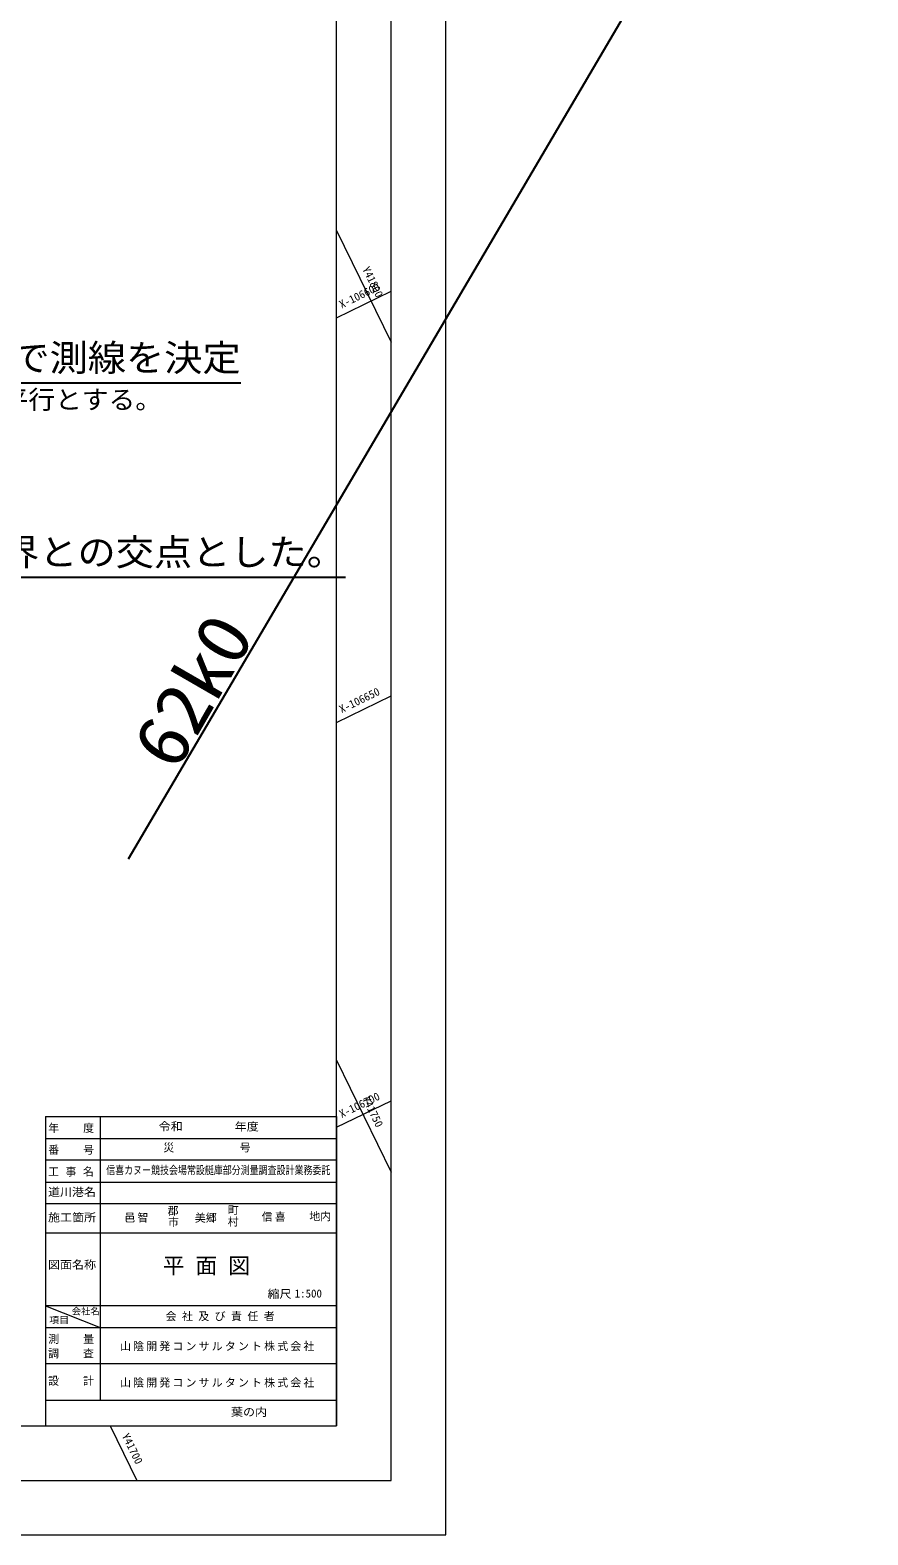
# Model space of a CAD drawing. Units: millimetres, scale not verified. Extents: x 0 to 478532, y 0 to 420999.
# Drawn here: x 363384 to 478532, y 0 to 206825 of the extents above; entities that cross this region are included whole.
import ezdxf
from ezdxf.enums import TextEntityAlignment as Align

# ---------------------------------------------------------------- set-up
doc = ezdxf.new("R2010")
doc.units = ezdxf.units.MM
doc.header["$LTSCALE"] = 500
for name, color, linetype, lineweight in [('BMK-1', 171, 'Continuous', 25), ('TTL', 7, 'Continuous', 13), ('TTL-FRAM', 7, 'Continuous', 13), ('TTL-LINE', 7, 'Continuous', 13)]:
    doc.layers.add(name, color=color, linetype=linetype, lineweight=lineweight)
doc.styles.add('ＭＳ ゴシック', font='')
doc.styles.get('ＭＳ ゴシック').set_extended_font_data('MS Gothic')

msp = doc.modelspace()

# ---------------------------------------------------------------- linework, layer by layer
at = {"layer": 'BMK-1'}
msp.add_line((478531.6, 265819.5), (376875.3, 92873), dxfattribs=at)
for points in [[(287452, 122171), (318767, 158361.1), (392367, 158361.1)], [(324696.1, 122220), (338329.4, 131645.7), (406729.4, 131645.7)]]:
    msp.add_lwpolyline(points, dxfattribs=at)
at = {"layer": 'TTL'}
for p, q in [((420500, 0), (420500, 297000)), ((365500, 57500), (365500, 15000)), ((365500, 57500), (405500, 57500)), ((373000, 57500), (373000, 18500)), ((405500, 57500), (405500, 15000)), ((365500, 54500), (405500, 54500)), ((405500, 51500), (365500, 51500)), ((365500, 48500), (405500, 48500)), ((405500, 45500), (365500, 45500)), ((365500, 41500), (405500, 41500)), ((405500, 31500), (365500, 31500)), ((365500, 31500), (373000, 28500)), ((365500, 28500), (405500, 28500)), ((405500, 23500), (365500, 23500)), ((365500, 18500), (405500, 18500)), ((365500, 15000), (405500, 15000)), ((0, 0), (420500, 0))]:
    msp.add_line(p, q, dxfattribs=at)
msp.add_lwpolyline([(7500, 7500), (413000, 7500), (413000, 289500), (7500, 289500)], close=True, dxfattribs=at)
at = {"layer": 'TTL-FRAM'}
msp.add_lwpolyline([(15000, 15000), (405500, 15000), (405500, 282000), (15000, 282000)], close=True, dxfattribs=at)
at = {"layer": 'TTL-LINE'}
for p, q in [((405500, 179301.2), (413000, 163923.9)), ((405500, 167278.2), (413000, 170936.2)), ((405500, 111648.1), (413000, 115306.1)), ((405500, 65242.6), (413000, 49865.3)), ((405500, 56018), (413000, 59676)), ((374374.8, 15000), (378032.8, 7500))]:
    msp.add_line(p, q, dxfattribs=at)

# ---------------------------------------------------------------- texts
at = {"layer": 'BMK-1', "style": 'ＭＳ ゴシック', "width": 1.05}
for s, p in [('見通しがきく箇所で測線を決定', (355567, 158861.1)), ('起点は境界との交点とした。', (372529.4, 132145.7))]:
    msp.add_text(s, height=3666, dxfattribs=at).set_placement(p, align=Align.BOTTOM_CENTER)
msp.add_text('林道信喜線現道中心線と平行とする。', height=2566, dxfattribs=at).set_placement((319043.1, 153984.6), align=Align.BOTTOM_LEFT)
at = {"layer": 'BMK-1', "style": 'ＭＳ ゴシック', "width": 1.1}
msp.add_text('62k0', height=7331, rotation=60, dxfattribs=at).set_placement((385331.2, 103601.9), align=Align.BOTTOM_LEFT)
at = {"layer": 'TTL', "style": 'ＭＳ ゴシック', "width": 1.1}
for s, height, p in [('令和', 1100, (381057.1, 55263.6)), ('年度', 1100, (391505.2, 55232.8)), ('道川港名', 1096, (365850, 46250)), ('施工箇所', 1100, (365850, 42750)), ('図面名称', 1100, (365850, 36250)), ('縮尺', 1100, (396009.7, 32233)), ('項目', 916.4, (366000, 28800)), ('葉の内', 1100, (391000, 16000))]:
    msp.add_text(s, height=height, dxfattribs=at).set_placement(p, align=Align.BOTTOM_LEFT)
at = {"layer": 'TTL', "style": 'ＭＳ ゴシック'}
msp.add_text('災\u3000\u3000\u3000\u3000\u3000\u3000号', height=1100, dxfattribs=at).set_placement((387695.5, 52354.3), align=Align.BOTTOM_CENTER)
at = {"layer": 'TTL', "style": 'ＭＳ ゴシック', "width": 0.8}
msp.add_text('信喜カヌー競技会場常設艇庫部分測量調査設計業務委託', height=1100, dxfattribs=at).set_placement((389250, 49250), align=Align.BOTTOM_CENTER)
at = {"layer": 'TTL', "style": 'ＭＳ ゴシック'}
for s, height, p in [('郡', 1100, (382283.9, 43646.5)), ('市', 1100, (382333.1, 42121.4)), ('村', 1100, (390548.9, 42170.6)), ('町', 1100, (390548.9, 43744.9)), ('地内', 1100, (401765.7, 42908.6)), ('1:500', 1100, (399751, 32296.2)), ('会社名', 916.4, (369100, 30000))]:
    msp.add_text(s, height=height, dxfattribs=at).set_placement(p, align=Align.BOTTOM_LEFT)
msp.add_text('美郷', height=1100, dxfattribs=at).set_placement((387527.7, 43580.7), align=Align.MIDDLE_CENTER)
for s, insert, char_height, attachment_point in [('\\T3.2;年度', (365875, 55250), 1100, 7), ('\\T3.2;番号', (365875, 52250), 1100, 7), ('\\T1.6;工事名', (365850, 49250), 1100, 7), ('\\T1.2;邑智', (378141, 44157.7), 1100, 2), ('\\T1.2;信喜', (397006.8, 43660.8), 1100, 5), ('\\T1.5;平面図', (381616.4, 35677.6), 2199, 7), ('\\T1.5;会社及び責任者', (382000, 29375), 1100, 7), ('\\T3.2;測量', (365875, 26250), 1100, 7), ('\\T3.2;調査', (365850, 24250), 1100, 7), ('\\T1.2;山陰開発コンサルタント株式会社', (389250, 25250), 1100, 8), ('\\T3.2;設計', (365850, 20500), 1100, 7), ('\\T1.2;山陰開発コンサルタント株式会社', (389250, 20250), 1100, 8)]:
    msp.add_mtext(s, dxfattribs=dict(at, insert=insert, char_height=char_height, attachment_point=attachment_point))
at = {"layer": 'TTL-LINE', "style": 'ＭＳ ゴシック'}
for s, rotation, p in [('Y41800', 296, (409699.4, 171831.7)), ('X-106600', 26, (409030.8, 169556.6)), ('X-106650', 26, (409030.8, 113926.5)), ('X-106700', 26, (409030.8, 58296.4)), ('Y41750', 296, (409699.4, 57773.1)), ('Y41700', 296, (376653.2, 11469.2))]:
    msp.add_text(s, height=1100, rotation=rotation, dxfattribs=at).set_placement(p, align=Align.BOTTOM_CENTER)

doc.saveas('drawing.dxf')
